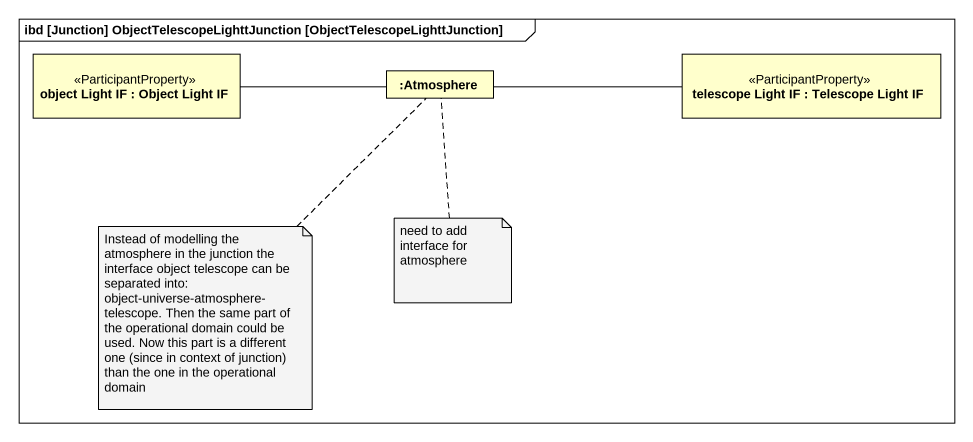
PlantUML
@startuml
mainframe ibd [Junction] ObjectTelescopeLighttJunction [ObjectTelescopeLighttJunction]
rectangle "object Light IF : Object Light IF" as object_Light_IF <<ParticipantProperty>>
rectangle "telescope Light IF : Telescope Light IF" as telescope_Light_IF <<ParticipantProperty>>
rectangle ":Atmosphere" as Atmosphere
object_Light_IF -right- Atmosphere
telescope_Light_IF -left- Atmosphere
note bottom of Atmosphere : need to add interface for atmosphere
note bottom of Atmosphere : Instead of modelling the atmosphere in the junction the interface object telescope can be separated into: object-universe-atmosphere-telescope. Then the same part of the operational domain could be used. Now this part is a different one (since in context of junction) than the one in the operational domain
@enduml
